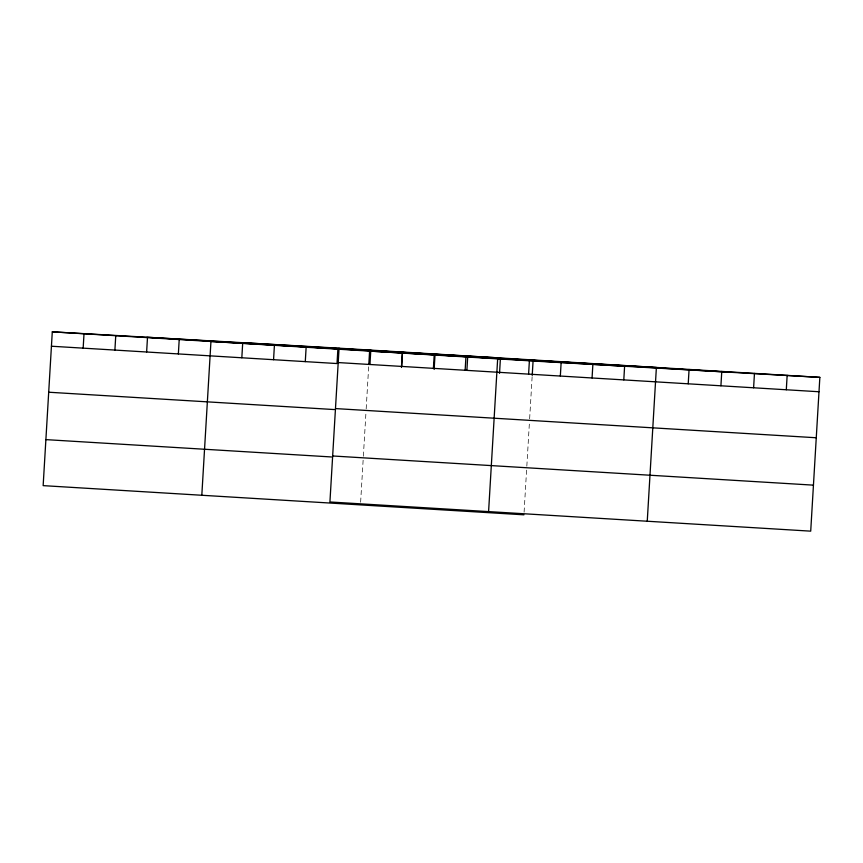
<?xml version="1.0" encoding="UTF-8"?>
<svg xmlns="http://www.w3.org/2000/svg" width="863" height="863" viewBox="0 0 863 863"><rect width="100%" height="100%" fill="white"/><g stroke="black" fill="none" stroke-linecap="round" stroke-linejoin="round"><path stroke-width="0.65" stroke-dasharray="4.32 3.24" d="M360.626 502.255L363.129 460.195M363.355 456.247L366.02 411.478M366.171 408.857L368.749 365.481M524.089 512.18L526.667 468.803M526.829 466.171L529.483 421.403M529.645 418.771L532.137 376.71"/><path stroke-width="1.29" d="M339.062 348.188L329.925 501.975L810.713 531.155L819.85 377.368L339.062 348.188L52.287 331.845L43.15 485.632L523.938 514.812M83.161 348.145L84.013 333.765M114.898 350.076L115.75 335.696M146.624 351.996L147.487 337.616M178.361 353.927L179.213 339.547M201.813 495.254L210.95 341.468L497.724 357.821L488.587 511.608M241.823 357.778L242.676 343.398M273.56 359.698L274.412 345.329M305.286 361.629L306.138 347.25M337.875 349.181L337.023 363.55L51.435 346.225M368.825 364.175L369.601 351.101L656.387 367.455L647.25 521.23M369.947 364.499L370.799 350.119M401.446 367.465L402.298 353.086M401.673 366.419L402.525 352.039M433.409 368.35L434.262 353.97M434.143 369.45L434.995 355.071M465.135 370.27L465.988 355.901M466.905 370.119L467.681 357.055M499.526 373.409L500.378 359.04M528.598 374.121L529.451 359.752M532.223 375.394L533.075 361.025L819.85 377.368M560.335 376.052L561.187 361.673M592.061 377.972L592.924 363.603M623.798 379.903L624.65 365.524M688.221 383.808L689.073 369.44M720.918 385.793L721.77 371.414M753.604 387.778L754.467 373.399M786.301 389.763L787.153 375.383M244.423 342.794L725.211 371.975M146.926 337.239L627.714 366.419M52.287 331.845L533.075 361.025M338.21 362.568L818.998 391.748M335.48 408.577L816.258 437.757M48.695 392.223L334.283 409.558M332.665 455.977L813.442 485.146M45.879 439.623L331.468 456.959"/></g></svg>
